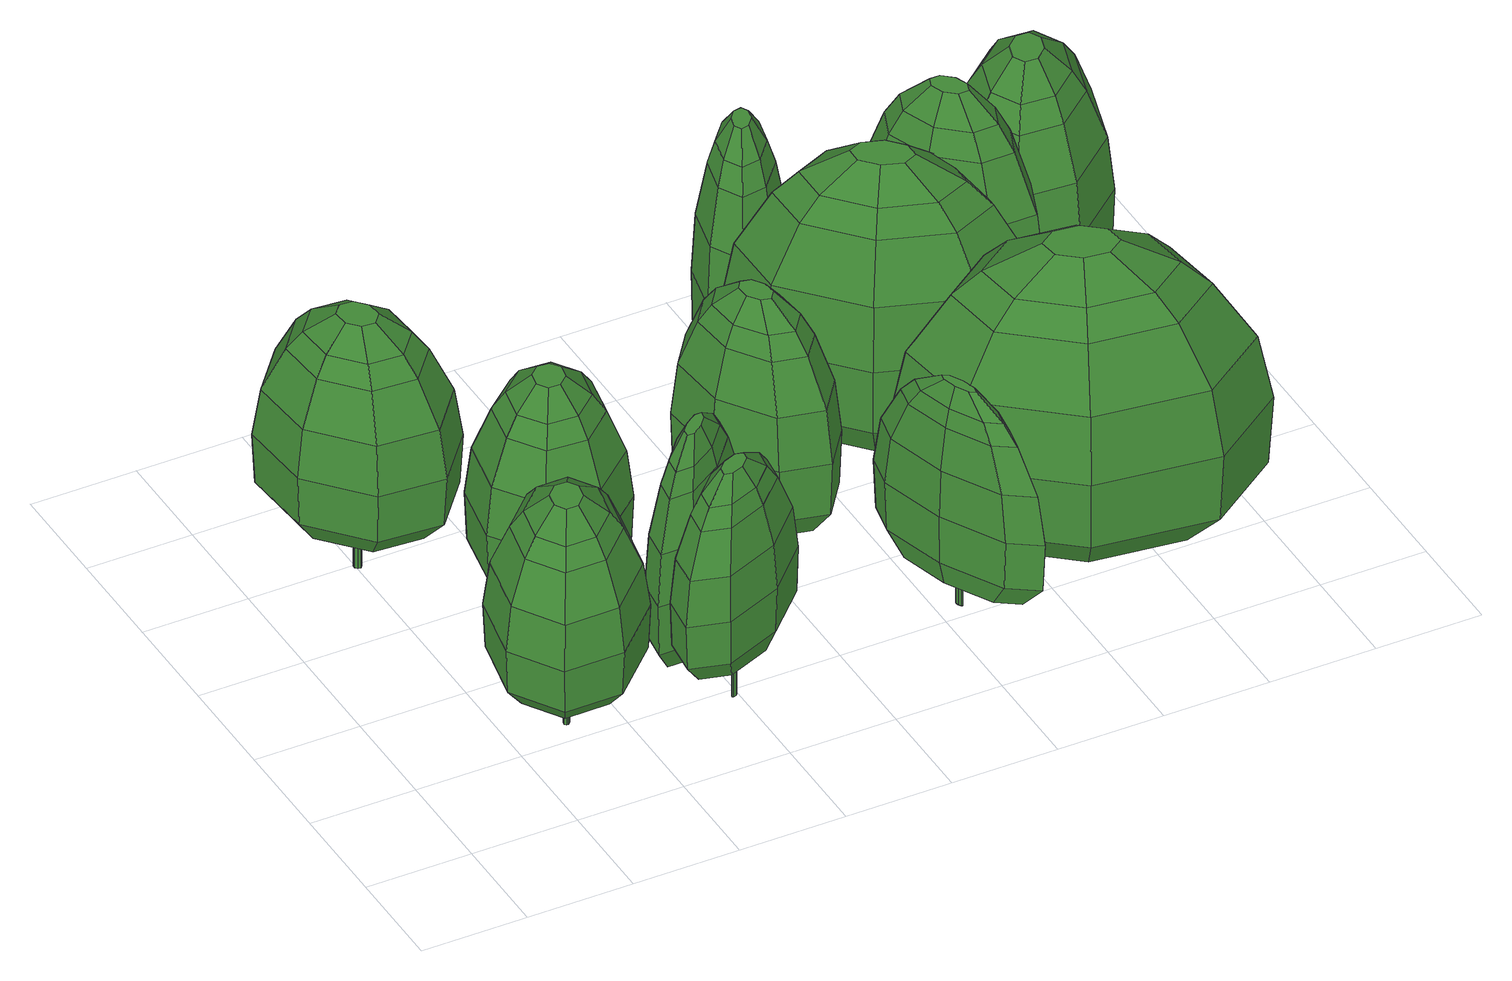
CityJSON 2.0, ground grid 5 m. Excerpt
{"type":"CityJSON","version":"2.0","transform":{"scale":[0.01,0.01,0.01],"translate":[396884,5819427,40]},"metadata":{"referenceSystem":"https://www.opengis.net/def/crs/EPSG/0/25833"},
"CityObjects":{
"tree1":{"type":"SolitaryVegetationObject","attributes":{"h_crown":9.8,"h_trunk":2.04,"X":396891.41,"Y":5819432.55,"Z":41.36,"height":11.84,"crownDiameter":8.18},"geometry":[{"type":"MultiSurface","lod":"2","boundaries":[[[0,1,2,3]],[[4,5,6,7]],[[8,9,10,11]],[[12,13,14,15]],[[16,17,13,12]],[[18,19,17,16]],[[20,21,22,23]],[[24,25,26,27]],[[10,28,29,30]],[[22,31,32,33]],[[30,29,21,20]],[[34,11,35,36]],[[3,2,37,5]],[[14,38,1,0]],[[9,39,28,10]],[[40,15,41,42]],[[41,0,3,43]],[[36,35,44,38]],[[15,14,0,41]],[[19,45,34,17]],[[5,37,46,6]],[[43,3,5,4]],[[13,36,38,14]],[[47,16,12,48]],[[33,32,49,50]],[[51,40,42,31]],[[50,49,52,53]],[[42,41,43,54]],[[29,55,51,21]],[[56,47,48,55]],[[48,12,15,40]],[[55,48,40,51]],[[57,4,7,58]],[[54,43,4,57]],[[28,56,55,29]],[[59,60,47,56]],[[61,33,50,25]],[[32,54,57,49]],[[31,42,54,32]],[[49,57,58,52]],[[11,10,30,35]],[[35,30,20,44]],[[25,50,53,26]],[[38,44,62,1]],[[60,18,16,47]],[[23,22,33,61]],[[62,23,61,63]],[[21,51,31,22]],[[2,63,24,37]],[[63,61,25,24]],[[1,62,63,2]],[[37,24,27,46]],[[39,59,56,28]],[[44,20,23,62]],[[18,60,59,39,9,8,45,19]],[[17,34,36,13]],[[58,7,6,46,27,26,53,52],[64,65,66,67,68,69,70,71]],[[45,8,11,34]],[[66,72,73,67]],[[65,74,72,66]],[[68,75,76,69]],[[64,77,74,65]],[[70,78,79,71]],[[79,78,76,75,73,72,74,77]],[[71,79,77,64]],[[69,76,78,70]],[[67,73,75,68]]]}]},
"tree2":{"type":"SolitaryVegetationObject","attributes":{"h_crown":10.25,"h_trunk":2.91,"X":396888.86,"Y":5819446.43,"Z":41.18,"height":13.16,"crownDiameter":8.77},"geometry":[{"type":"MultiSurface","lod":"2","boundaries":[[[80,81,82,83]],[[84,85,86,87]],[[88,89,90,91]],[[92,93,94,95]],[[96,97,93,92]],[[98,99,97,96]],[[100,101,102,103]],[[104,105,106,107]],[[90,108,109,110]],[[102,111,112,113]],[[110,109,101,100]],[[114,91,115,116]],[[83,82,117,85]],[[94,118,81,80]],[[89,119,108,90]],[[120,95,121,122]],[[121,80,83,123]],[[116,115,124,118]],[[95,94,80,121]],[[99,125,114,97]],[[85,117,126,86]],[[123,83,85,84]],[[93,116,118,94]],[[127,96,92,128]],[[113,112,129,130]],[[131,120,122,111]],[[130,129,132,133]],[[122,121,123,134]],[[109,135,131,101]],[[136,127,128,135]],[[128,92,95,120]],[[135,128,120,131]],[[137,84,87,138]],[[134,123,84,137]],[[108,136,135,109]],[[139,140,127,136]],[[141,113,130,105]],[[112,134,137,129]],[[111,122,134,112]],[[129,137,138,132]],[[91,90,110,115]],[[115,110,100,124]],[[105,130,133,106]],[[118,124,142,81]],[[140,98,96,127]],[[103,102,113,141]],[[142,103,141,143]],[[101,131,111,102]],[[82,143,104,117]],[[143,141,105,104]],[[81,142,143,82]],[[117,104,107,126]],[[119,139,136,108]],[[124,100,103,142]],[[98,140,139,119,89,88,125,99]],[[97,114,116,93]],[[138,87,86,126,107,106,133,132],[144,145,146,147,148,149,150,151]],[[125,88,91,114]],[[146,152,153,147]],[[145,154,152,146]],[[148,155,156,149]],[[144,157,154,145]],[[150,158,159,151]],[[159,158,156,155,153,152,154,157]],[[151,159,157,144]],[[149,156,158,150]],[[147,153,155,148]]]}]},
"tree3":{"type":"SolitaryVegetationObject","attributes":{"h_crown":9.81,"h_trunk":3.07,"X":396894.22,"Y":5819439.46,"Z":41,"height":12.88,"crownDiameter":7.72},"geometry":[{"type":"MultiSurface","lod":"2","boundaries":[[[160,161,162,163]],[[164,165,166,167]],[[168,169,170,171]],[[172,173,174,175]],[[176,177,173,172]],[[178,179,177,176]],[[180,181,182,183]],[[184,185,186,187]],[[170,188,189,190]],[[182,191,192,193]],[[190,189,181,180]],[[194,171,195,196]],[[163,162,197,165]],[[174,198,161,160]],[[169,199,188,170]],[[200,175,201,202]],[[201,160,163,203]],[[196,195,204,198]],[[175,174,160,201]],[[179,205,194,177]],[[165,197,206,166]],[[203,163,165,164]],[[173,196,198,174]],[[207,176,172,208]],[[193,192,209,210]],[[211,200,202,191]],[[210,209,212,213]],[[202,201,203,214]],[[189,215,211,181]],[[216,207,208,215]],[[208,172,175,200]],[[215,208,200,211]],[[217,164,167,218]],[[214,203,164,217]],[[188,216,215,189]],[[219,220,207,216]],[[221,193,210,185]],[[192,214,217,209]],[[191,202,214,192]],[[209,217,218,212]],[[171,170,190,195]],[[195,190,180,204]],[[185,210,213,186]],[[198,204,222,161]],[[220,178,176,207]],[[183,182,193,221]],[[222,183,221,223]],[[181,211,191,182]],[[162,223,184,197]],[[223,221,185,184]],[[161,222,223,162]],[[197,184,187,206]],[[199,219,216,188]],[[204,180,183,222]],[[178,220,219,199,169,168,205,179]],[[177,194,196,173]],[[218,167,166,206,187,186,213,212],[224,225,226,227,228,229,230,231]],[[205,168,171,194]],[[226,232,233,227]],[[225,234,232,226]],[[228,235,236,229]],[[224,237,234,225]],[[230,238,239,231]],[[239,238,236,235,233,232,234,237]],[[231,239,237,224]],[[229,236,238,230]],[[227,233,235,228]]]}]},
"tree4":{"type":"SolitaryVegetationObject","attributes":{"h_crown":9.56,"h_trunk":2.53,"X":396898.73,"Y":5819431.45,"Z":40.95,"height":12.09,"crownDiameter":6.23},"geometry":[{"type":"MultiSurface","lod":"2","boundaries":[[[240,241,242,243]],[[244,245,246,247]],[[248,249,250,251]],[[252,253,254,255]],[[256,257,253,252]],[[258,259,257,256]],[[260,261,262,263]],[[264,265,266,267]],[[250,268,269,270]],[[262,271,272,273]],[[270,269,261,260]],[[274,251,275,276]],[[243,242,277,245]],[[254,278,241,240]],[[249,279,268,250]],[[280,255,281,282]],[[281,240,243,283]],[[276,275,284,278]],[[255,254,240,281]],[[259,285,274,257]],[[245,277,286,246]],[[283,243,245,244]],[[253,276,278,254]],[[287,256,252,288]],[[273,272,289,290]],[[291,280,282,271]],[[290,289,292,293]],[[282,281,283,294]],[[269,295,291,261]],[[296,287,288,295]],[[288,252,255,280]],[[295,288,280,291]],[[297,244,247,298]],[[294,283,244,297]],[[268,296,295,269]],[[299,300,287,296]],[[301,273,290,265]],[[272,294,297,289]],[[271,282,294,272]],[[289,297,298,292]],[[251,250,270,275]],[[275,270,260,284]],[[265,290,293,266]],[[278,284,302,241]],[[300,258,256,287]],[[263,262,273,301]],[[302,263,301,303]],[[261,291,271,262]],[[242,303,264,277]],[[303,301,265,264]],[[241,302,303,242]],[[277,264,267,286]],[[279,299,296,268]],[[284,260,263,302]],[[258,300,299,279,249,248,285,259]],[[257,274,276,253]],[[298,247,246,286,267,266,293,292],[304,305,306,307,308,309,310,311]],[[285,248,251,274]],[[306,312,313,307]],[[305,314,312,306]],[[308,315,316,309]],[[304,317,314,305]],[[310,318,319,311]],[[319,318,316,315,313,312,314,317]],[[311,319,317,304]],[[309,316,318,310]],[[307,313,315,308]]]}]},
"tree5":{"type":"SolitaryVegetationObject","attributes":{"h_crown":10.94,"h_trunk":1.31,"X":396898.5,"Y":5819434.57,"Z":40.86,"height":12.25,"crownDiameter":5.75},"geometry":[{"type":"MultiSurface","lod":"2","boundaries":[[[320,321,322,323,324,325,326,327]],[[328,325,324,329]],[[330,326,325,328]],[[331,327,326,330]],[[329,324,323,332]],[[333,322,321,334]],[[335,320,327,331]],[[334,321,320,335]],[[332,323,322,333]],[[336,337,338,339]],[[340,341,342,343]],[[344,340,343,345]],[[339,338,346,347]],[[348,349,340,344]],[[343,342,350,351]],[[345,343,351,352]],[[353,354,355,356]],[[357,353,356,337]],[[352,351,353,357]],[[358,359,360,361]],[[356,355,359,358]],[[337,356,358,338]],[[362,344,345,363]],[[364,336,339,365]],[[363,345,352,366]],[[338,358,361,346]],[[366,352,357,367]],[[368,369,370,371]],[[370,367,336,364]],[[372,348,344,362]],[[371,370,364,373]],[[373,364,365,374]],[[349,375,341,340]],[[365,339,347,376]],[[377,378,379,380]],[[381,373,374,382]],[[383,371,373,381]],[[382,374,384,385]],[[380,379,369,368]],[[375,349,348,372,386,387,388,389]],[[390,368,371,383]],[[374,365,376,384]],[[387,386,378,377]],[[350,391,392,354]],[[369,366,367,370]],[[386,372,362,378]],[[378,362,363,379]],[[342,393,391,350]],[[341,394,393,342]],[[379,363,366,369]],[[375,389,394,341]],[[354,392,395,355]],[[396,380,368,390]],[[397,377,380,396]],[[392,383,381,395]],[[367,357,337,336]],[[395,381,382,398]],[[391,390,383,392]],[[351,350,354,353]],[[359,398,399,360]],[[398,382,385,399]],[[355,395,398,359]],[[393,396,390,391]],[[389,388,397,394]],[[361,360,399,385,384,376,347,346],[331,330,328,329,332,333,334,335]],[[388,387,377,397]],[[394,397,396,393]]]}]},
"tree6":{"type":"SolitaryVegetationObject","attributes":{"h_crown":11.7,"h_trunk":1.09,"X":396904.71,"Y":5819440.84,"Z":40.97,"height":12.79,"crownDiameter":7.08},"geometry":[{"type":"MultiSurface","lod":"2","boundaries":[[[400,401,402,403,404,405,406,407]],[[408,405,404,409]],[[410,406,405,408]],[[411,407,406,410]],[[409,404,403,412]],[[413,402,401,414]],[[415,400,407,411]],[[414,401,400,415]],[[412,403,402,413]],[[416,417,418,419]],[[420,421,422,423]],[[424,420,423,425]],[[419,418,426,427]],[[428,429,420,424]],[[423,422,430,431]],[[425,423,431,432]],[[433,434,435,436]],[[437,433,436,417]],[[432,431,433,437]],[[438,439,440,441]],[[436,435,439,438]],[[417,436,438,418]],[[442,424,425,443]],[[444,416,419,445]],[[443,425,432,446]],[[418,438,441,426]],[[446,432,437,447]],[[448,449,450,451]],[[450,447,416,444]],[[452,428,424,442]],[[451,450,444,453]],[[453,444,445,454]],[[429,455,421,420]],[[445,419,427,456]],[[457,458,459,460]],[[461,453,454,462]],[[463,451,453,461]],[[462,454,464,465]],[[460,459,449,448]],[[455,429,428,452,466,467,468,469]],[[470,448,451,463]],[[454,445,456,464]],[[467,466,458,457]],[[430,471,472,434]],[[449,446,447,450]],[[466,452,442,458]],[[458,442,443,459]],[[422,473,471,430]],[[421,474,473,422]],[[459,443,446,449]],[[455,469,474,421]],[[434,472,475,435]],[[476,460,448,470]],[[477,457,460,476]],[[472,463,461,475]],[[447,437,417,416]],[[475,461,462,478]],[[471,470,463,472]],[[431,430,434,433]],[[439,478,479,440]],[[478,462,465,479]],[[435,475,478,439]],[[473,476,470,471]],[[469,468,477,474]],[[441,440,479,465,464,456,427,426],[411,410,408,409,412,413,414,415]],[[468,467,457,477]],[[474,477,476,473]]]}]},
"tree7":{"type":"SolitaryVegetationObject","attributes":{"h_crown":10.67,"h_trunk":0.84,"X":396910.07,"Y":5819432.83,"Z":40.8,"height":11.51,"crownDiameter":5.96},"geometry":[{"type":"MultiSurface","lod":"2","boundaries":[[[480,481,482,483,484,485,486,487]],[[488,485,484,489]],[[490,486,485,488]],[[491,487,486,490]],[[489,484,483,492]],[[493,482,481,494]],[[495,480,487,491]],[[494,481,480,495]],[[492,483,482,493]],[[496,497,498,499]],[[500,501,502,503]],[[504,500,503,505]],[[499,498,506,507]],[[508,509,500,504]],[[503,502,510,511]],[[505,503,511,512]],[[513,514,515,516]],[[517,513,516,497]],[[512,511,513,517]],[[518,519,520,521]],[[516,515,519,518]],[[497,516,518,498]],[[522,504,505,523]],[[524,496,499,525]],[[523,505,512,526]],[[498,518,521,506]],[[526,512,517,527]],[[528,529,530,531]],[[530,527,496,524]],[[532,508,504,522]],[[531,530,524,533]],[[533,524,525,534]],[[509,535,501,500]],[[525,499,507,536]],[[537,538,539,540]],[[541,533,534,542]],[[543,531,533,541]],[[542,534,544,545]],[[540,539,529,528]],[[535,509,508,532,546,547,548,549]],[[550,528,531,543]],[[534,525,536,544]],[[547,546,538,537]],[[510,551,552,514]],[[529,526,527,530]],[[546,532,522,538]],[[538,522,523,539]],[[502,553,551,510]],[[501,554,553,502]],[[539,523,526,529]],[[535,549,554,501]],[[514,552,555,515]],[[556,540,528,550]],[[557,537,540,556]],[[552,543,541,555]],[[527,517,497,496]],[[555,541,542,558]],[[551,550,543,552]],[[511,510,514,513]],[[519,558,559,520]],[[558,542,545,559]],[[515,555,558,519]],[[553,556,550,551]],[[549,548,557,554]],[[521,520,559,545,544,536,507,506],[491,490,488,489,492,493,494,495]],[[548,547,537,557]],[[554,557,556,553]]]}]},
"tree8":{"type":"SolitaryVegetationObject","attributes":{"h_crown":13.66,"h_trunk":0.98,"X":396908.39,"Y":5819449.14,"Z":41.26,"height":14.64,"crownDiameter":5.68},"geometry":[{"type":"MultiSurface","lod":"2","boundaries":[[[560,561,562,563,564,565,566,567]],[[568,565,564,569]],[[570,566,565,568]],[[571,567,566,570]],[[569,564,563,572]],[[573,562,561,574]],[[575,560,567,571]],[[574,561,560,575]],[[572,563,562,573]],[[576,577,578,579]],[[580,581,582,583]],[[584,580,583,585]],[[579,578,586,587]],[[588,589,580,584]],[[583,582,590,591]],[[585,583,591,592]],[[593,594,595,596]],[[597,593,596,577]],[[592,591,593,597]],[[598,599,600,601]],[[596,595,599,598]],[[577,596,598,578]],[[602,584,585,603]],[[604,576,579,605]],[[603,585,592,606]],[[578,598,601,586]],[[606,592,597,607]],[[608,609,610,611]],[[610,607,576,604]],[[612,588,584,602]],[[611,610,604,613]],[[613,604,605,614]],[[589,615,581,580]],[[605,579,587,616]],[[617,618,619,620]],[[621,613,614,622]],[[623,611,613,621]],[[622,614,624,625]],[[620,619,609,608]],[[615,589,588,612,626,627,628,629]],[[630,608,611,623]],[[614,605,616,624]],[[627,626,618,617]],[[590,631,632,594]],[[609,606,607,610]],[[626,612,602,618]],[[618,602,603,619]],[[582,633,631,590]],[[581,634,633,582]],[[619,603,606,609]],[[615,629,634,581]],[[594,632,635,595]],[[636,620,608,630]],[[637,617,620,636]],[[632,623,621,635]],[[607,597,577,576]],[[635,621,622,638]],[[631,630,623,632]],[[591,590,594,593]],[[599,638,639,600]],[[638,622,625,639]],[[595,635,638,599]],[[633,636,630,631]],[[629,628,637,634]],[[601,600,639,625,624,616,587,586],[571,570,568,569,572,573,574,575]],[[628,627,617,637]],[[634,637,636,633]]]}]},
"tree9":{"type":"SolitaryVegetationObject","attributes":{"h_crown":14.36,"h_trunk":1.05,"X":396911.74,"Y":5819442.83,"Z":41.72,"height":15.41,"crownDiameter":11.09},"geometry":[{"type":"MultiSurface","lod":"2","boundaries":[[[640,641,642,643,644,645,646,647]],[[648,645,644,649]],[[650,646,645,648]],[[651,647,646,650]],[[649,644,643,652]],[[653,642,641,654]],[[655,640,647,651]],[[654,641,640,655]],[[652,643,642,653]],[[656,657,658,659]],[[660,661,662,663]],[[664,660,663,665]],[[659,658,666,667]],[[668,669,660,664]],[[663,662,670,671]],[[665,663,671,672]],[[673,674,675,676]],[[677,673,676,657]],[[672,671,673,677]],[[678,679,680,681]],[[676,675,679,678]],[[657,676,678,658]],[[682,664,665,683]],[[684,656,659,685]],[[683,665,672,686]],[[658,678,681,666]],[[686,672,677,687]],[[688,689,690,691]],[[690,687,656,684]],[[692,668,664,682]],[[691,690,684,693]],[[693,684,685,694]],[[669,695,661,660]],[[685,659,667,696]],[[697,698,699,700]],[[701,693,694,702]],[[703,691,693,701]],[[702,694,704,705]],[[700,699,689,688]],[[695,669,668,692,706,707,708,709]],[[710,688,691,703]],[[694,685,696,704]],[[707,706,698,697]],[[670,711,712,674]],[[689,686,687,690]],[[706,692,682,698]],[[698,682,683,699]],[[662,713,711,670]],[[661,714,713,662]],[[699,683,686,689]],[[695,709,714,661]],[[674,712,715,675]],[[716,700,688,710]],[[717,697,700,716]],[[712,703,701,715]],[[687,677,657,656]],[[715,701,702,718]],[[711,710,703,712]],[[671,670,674,673]],[[679,718,719,680]],[[718,702,705,719]],[[675,715,718,679]],[[713,716,710,711]],[[709,708,717,714]],[[681,680,719,705,704,696,667,666],[651,650,648,649,652,653,654,655]],[[708,707,697,717]],[[714,717,716,713]]]}]},
"tree10":{"type":"SolitaryVegetationObject","attributes":{"h_crown":14.53,"h_trunk":1.39,"X":396916.26,"Y":5819433.63,"Z":41.1,"height":15.92,"crownDiameter":13.59},"geometry":[{"type":"MultiSurface","lod":"2","boundaries":[[[720,721,722,723,724,725,726,727]],[[728,725,724,729]],[[730,726,725,728]],[[731,727,726,730]],[[729,724,723,732]],[[733,722,721,734]],[[735,720,727,731]],[[734,721,720,735]],[[732,723,722,733]],[[736,737,738,739]],[[740,741,742,743]],[[744,740,743,745]],[[739,738,746,747]],[[748,749,740,744]],[[743,742,750,751]],[[745,743,751,752]],[[753,754,755,756]],[[757,753,756,737]],[[752,751,753,757]],[[758,759,760,761]],[[756,755,759,758]],[[737,756,758,738]],[[762,744,745,763]],[[764,736,739,765]],[[763,745,752,766]],[[738,758,761,746]],[[766,752,757,767]],[[768,769,770,771]],[[770,767,736,764]],[[772,748,744,762]],[[771,770,764,773]],[[773,764,765,774]],[[749,775,741,740]],[[765,739,747,776]],[[777,778,779,780]],[[781,773,774,782]],[[783,771,773,781]],[[782,774,784,785]],[[780,779,769,768]],[[775,749,748,772,786,787,788,789]],[[790,768,771,783]],[[774,765,776,784]],[[787,786,778,777]],[[750,791,792,754]],[[769,766,767,770]],[[786,772,762,778]],[[778,762,763,779]],[[742,793,791,750]],[[741,794,793,742]],[[779,763,766,769]],[[775,789,794,741]],[[754,792,795,755]],[[796,780,768,790]],[[797,777,780,796]],[[792,783,781,795]],[[767,757,737,736]],[[795,781,782,798]],[[791,790,783,792]],[[751,750,754,753]],[[759,798,799,760]],[[798,782,785,799]],[[755,795,798,759]],[[793,796,790,791]],[[789,788,797,794]],[[761,760,799,785,784,776,747,746],[731,730,728,729,732,733,734,735]],[[788,787,777,797]],[[794,797,796,793]]]}]},
"tree11":{"type":"SolitaryVegetationObject","attributes":{"h_crown":15.67,"h_trunk":0.22,"X":396915.4,"Y":5819443.83,"Z":42.84,"height":15.89,"crownDiameter":7.22},"geometry":[{"type":"MultiSurface","lod":"2","boundaries":[[[800,801,802,803,804,805,806,807]],[[808,805,804,809]],[[810,806,805,808]],[[811,807,806,810]],[[809,804,803,812]],[[813,802,801,814]],[[815,800,807,811]],[[814,801,800,815]],[[812,803,802,813]],[[816,817,818,819]],[[820,821,822,823]],[[824,820,823,825]],[[819,818,826,827]],[[828,829,820,824]],[[823,822,830,831]],[[825,823,831,832]],[[833,834,835,836]],[[837,833,836,817]],[[832,831,833,837]],[[838,839,840,841]],[[836,835,839,838]],[[817,836,838,818]],[[842,824,825,843]],[[844,816,819,845]],[[843,825,832,846]],[[818,838,841,826]],[[846,832,837,847]],[[848,849,850,851]],[[850,847,816,844]],[[852,828,824,842]],[[851,850,844,853]],[[853,844,845,854]],[[829,855,821,820]],[[845,819,827,856]],[[857,858,859,860]],[[861,853,854,862]],[[863,851,853,861]],[[862,854,864,865]],[[860,859,849,848]],[[855,829,828,852,866,867,868,869]],[[870,848,851,863]],[[854,845,856,864]],[[867,866,858,857]],[[830,871,872,834]],[[849,846,847,850]],[[866,852,842,858]],[[858,842,843,859]],[[822,873,871,830]],[[821,874,873,822]],[[859,843,846,849]],[[855,869,874,821]],[[834,872,875,835]],[[876,860,848,870]],[[877,857,860,876]],[[872,863,861,875]],[[847,837,817,816]],[[875,861,862,878]],[[871,870,863,872]],[[831,830,834,833]],[[839,878,879,840]],[[878,862,865,879]],[[835,875,878,839]],[[873,876,870,871]],[[869,868,877,874]],[[841,840,879,865,864,856,827,826],[811,810,808,809,812,813,814,815]],[[868,867,857,877]],[[874,877,876,873]]]}]},
"tree12":{"type":"SolitaryVegetationObject","attributes":{"h_crown":12.33,"h_trunk":0.95,"X":396920.51,"Y":5819446.58,"Z":43.78,"height":13.28,"crownDiameter":8.7},"geometry":[{"type":"MultiSurface","lod":"2","boundaries":[[[880,881,882,883,884,885,886,887]],[[888,885,884,889]],[[890,886,885,888]],[[891,887,886,890]],[[889,884,883,892]],[[893,882,881,894]],[[895,880,887,891]],[[894,881,880,895]],[[892,883,882,893]],[[896,897,898,899]],[[900,901,902,903]],[[904,900,903,905]],[[899,898,906,907]],[[908,909,900,904]],[[903,902,910,911]],[[905,903,911,912]],[[913,914,915,916]],[[917,913,916,897]],[[912,911,913,917]],[[918,919,920,921]],[[916,915,919,918]],[[897,916,918,898]],[[922,904,905,923]],[[924,896,899,925]],[[923,905,912,926]],[[898,918,921,906]],[[926,912,917,927]],[[928,929,930,931]],[[930,927,896,924]],[[932,908,904,922]],[[931,930,924,933]],[[933,924,925,934]],[[909,935,901,900]],[[925,899,907,936]],[[937,938,939,940]],[[941,933,934,942]],[[943,931,933,941]],[[942,934,944,945]],[[940,939,929,928]],[[935,909,908,932,946,947,948,949]],[[950,928,931,943]],[[934,925,936,944]],[[947,946,938,937]],[[910,951,952,914]],[[929,926,927,930]],[[946,932,922,938]],[[938,922,923,939]],[[902,953,951,910]],[[901,954,953,902]],[[939,923,926,929]],[[935,949,954,901]],[[914,952,955,915]],[[956,940,928,950]],[[957,937,940,956]],[[952,943,941,955]],[[927,917,897,896]],[[955,941,942,958]],[[951,950,943,952]],[[911,910,914,913]],[[919,958,959,920]],[[958,942,945,959]],[[915,955,958,919]],[[953,956,950,951]],[[949,948,957,954]],[[921,920,959,945,944,936,907,906],[891,890,888,889,892,893,894,895]],[[948,947,937,957]],[[954,957,956,953]]]}]}
},
"vertices":[
[683,964,752],[966,966,752],[959,954,530],[685,952,530],[514,679,418],[698,858,418],[728,650,373],[670,594,373],[818,590,1320],[804,521,1320],[900,468,1235],[936,644,1235],[532,669,1156],[702,834,1156],[688,930,966],[460,709,966],[582,642,1235],[711,767,1235],[678,589,1320],[729,639,1320],[1022,401,966],[794,180,966],[799,146,752],[1048,387,752],[1019,682,418],[968,431,418],[812,516,373],[828,595,373],[771,343,1235],[780,276,1156],[950,441,1156],[516,144,752],[523,156,530],[797,158,530],[858,768,1235],[997,672,1156],[894,835,1156],[907,859,418],[947,932,966],[753,471,1320],[397,397,966],[434,723,752],[365,383,752],[443,718,530],[1085,713,966],[787,639,1320],[793,650,373],[546,466,1235],[485,438,1156],[575,251,418],[784,252,418],[535,178,966],[689,460,373],[754,460,373],[376,388,530],[588,275,1156],[624,342,1235],[463,428,418],[654,515,373],[695,471,1320],[664,520,1320],[1039,392,530],[1117,727,752],[1106,722,530],[756,562,373],[750,571,373],[739,571,373],[729,562,373],[726,548,373],[732,539,373],[743,539,373],[753,548,373],[739,571,136],[729,562,136],[750,571,136],[726,548,136],[732,539,136],[756,562,136],[743,539,136],[753,548,136],
[97,2150,803],[298,2388,803],[304,2375,556],[108,2143,556],[218,1830,432],[198,2096,432],[396,1991,381],[402,1908,381],[511,2029,1434],[560,1974,1434],[674,2022,1339],[550,2162,1339],[239,1839,1251],[221,2084,1251],[129,2132,1040],[154,1803,1040],[298,1864,1339],[284,2050,1339],[412,1912,1434],[406,1985,1434],[818,2083,1040],[843,1754,1040],[875,1736,803],[849,2096,803],[577,2256,432],[754,2056,432],[570,1978,381],[515,2041,381],[688,1836,1339],[751,1802,1251],[733,2047,1251],[674,1498,803],[668,1511,556],[864,1743,556],[389,2174,1339],[570,2231,1251],[358,2246,1251],[347,2272,432],[314,2351,1040],[566,1901,1434],[373,1555,1040],[123,1790,803],[362,1520,803],[134,1795,556],[599,2331,1040],[448,2034,1434],[443,2046,381],[422,1724,1339],[402,1655,1251],[625,1614,432],[774,1790,432],[658,1535,1040],[529,1840,381],[576,1895,381],[366,1533,556],[614,1640,1251],[583,1712,1339],[395,1630,432],[457,1845,381],[524,1852,1434],[461,1857,1434],[838,2091,556],[610,2366,803],[606,2353,556],[491,1960,381],[478,1961,381],[470,1951,381],[471,1937,381],[481,1926,381],[494,1925,381],[502,1935,381],[501,1949,381],[470,1951,118],[471,1937,118],[478,1961,118],[481,1926,118],[494,1925,118],[491,1960,118],[502,1935,118],[501,1949,118],
[953,1627,770],[1230,1609,770],[1224,1599,528],[955,1616,528],[796,1376,407],[971,1528,407],[1006,1334,358],[951,1287,358],[1096,1273,1388],[1085,1210,1388],[1181,1155,1295],[1211,1315,1295],[813,1366,1209],[975,1506,1209],[959,1595,1003],[741,1407,1003],[863,1337,1295],[986,1444,1295],[959,1282,1388],[1008,1324,1388],[1303,1085,1003],[1085,897,1003],[1091,865,770],[1328,1070,770],[1291,1344,407],[1248,1116,407],[1093,1205,358],[1106,1277,358],[1058,1048,1295],[1069,986,1209],[1231,1126,1209],[814,883,770],[820,893,528],[1089,876,528],[1130,1434,1295],[1270,1337,1209],[1164,1494,1209],[1176,1515,407],[1213,1579,1003],[1036,1168,1388],[688,1124,1003],[716,1422,770],[658,1113,770],[725,1417,528],[1356,1368,1003],[1065,1320,1388],[1070,1330,358],[833,1177,1295],[774,1155,1209],[868,977,407],[1073,964,407],[831,913,1003],[974,1162,358],[1038,1158,358],[669,1117,528],[880,998,1209],[914,1058,1295],[753,1148,407],[938,1215,358],[979,1172,1388],[948,1219,1388],[1319,1075,528],[1386,1379,770],[1375,1375,528],[1037,1251,358],[1030,1261,358],[1019,1261,358],[1010,1253,358],[1007,1241,358],[1014,1231,358],[1025,1231,358],[1034,1239,358],[1019,1261,100],[1010,1253,100],[1030,1261,100],[1007,1241,100],[1014,1231,100],[1037,1251,100],[1025,1231,100],[1034,1239,100],
[1640,729,724],[1822,678,724],[1811,672,497],[1635,721,497],[1390,570,383],[1596,655,383],[1512,511,337],[1447,484,337],[1540,454,1304],[1496,410,1304],[1532,358,1217],[1642,469,1217],[1396,560,1136],[1587,639,1136],[1626,706,942],[1369,600,942],[1414,532,1217],[1559,592,1217],[1450,480,1304],[1507,503,1304],[1577,290,942],[1320,184,942],[1306,161,724],[1586,276,724],[1714,479,383],[1556,320,383],[1499,406,337],[1549,456,337],[1387,298,1217],[1359,251,1136],[1550,330,1136],[1124,212,724],[1135,218,497],[1311,169,497],[1654,566,1217],[1695,476,1136],[1711,604,1136],[1731,618,383],[1792,659,942],[1439,387,1304],[1174,403,942],[1360,614,724],[1147,399,724],[1363,609,497],[1772,487,942],[1544,493,1304],[1554,499,337],[1304,421,1217],[1251,414,1136],[1215,272,383],[1350,235,383],[1154,231,942],[1392,391,337],[1434,379,337],[1156,401,497],[1235,286,1136],[1292,324,1217],[1232,411,383],[1397,434,337],[1402,397,1304],[1406,436,1304],[1583,281,497],[1799,491,724],[1790,489,497],[1486,447,337],[1487,454,337],[1480,456,337],[1468,452,337],[1460,443,337],[1459,436,337],[1466,434,337],[1478,438,337],[1480,456,95],[1468,452,95],[1487,454,95],[1460,443,95],[1459,436,95],[1486,447,95],[1466,434,95],[1478,438,95],
[1454,752,86],[1444,746,86],[1437,746,86],[1438,752,86],[1446,762,86],[1456,768,86],[1463,768,86],[1462,762,86],[1456,768,209],[1446,762,209],[1463,768,209],[1462,762,209],[1438,752,209],[1437,746,209],[1444,746,209],[1454,752,209],[1300,487,391],[1141,486,391],[1215,551,261],[1336,552,261],[1297,696,1212],[1398,816,1212],[1382,834,1120],[1249,677,1120],[1285,612,1212],[1233,567,1120],[1376,692,209],[1414,693,209],[1385,700,1311],[1390,733,1311],[1359,861,899],[1179,650,899],[1158,501,899],[1154,640,650],[1350,871,650],[1353,867,391],[1163,643,391],[1132,478,650],[1232,670,261],[1376,841,261],[1427,783,209],[1382,730,209],[1370,613,1212],[1345,568,1120],[1547,647,391],[1524,673,261],[1308,502,899],[1295,479,650],[1721,864,899],[1541,653,899],[1550,643,650],[1746,874,650],[1418,700,1311],[1737,871,391],[1668,844,261],[1430,780,1311],[1473,731,209],[1603,818,1212],[1502,698,1212],[1518,680,1120],[1651,837,1120],[1759,1028,391],[1685,963,261],[1768,1036,650],[1518,784,209],[1524,822,209],[1470,734,1311],[1510,781,1311],[1515,814,1311],[1482,814,1311],[1742,1013,899],[1592,1012,899],[1605,1035,650],[1555,946,1120],[1530,901,1212],[1600,1027,391],[1667,947,1120],[1615,902,1212],[1564,962,261],[1486,821,209],
[2081,1388,97],[2082,1375,97],[2077,1368,97],[2068,1370,97],[2061,1380,97],[2060,1393,97],[2065,1400,97],[2074,1398,97],[2060,1393,225],[2061,1380,225],[2065,1400,225],[2074,1398,225],[2068,1370,225],[2077,1368,225],[2082,1375,225],[2081,1388,225],[2350,1169,416],[2215,989,416],[2181,1083,280],[2284,1221,280],[2031,1200,1273],[1937,1335,1273],[1895,1320,1176],[2018,1142,1176],[2148,1173,1273],[2172,1107,1176],[2105,1290,225],[2138,1333,225],[2101,1301,1376],[2055,1312,1376],[1834,1298,946],[2000,1059,946],[2207,1011,946],[1993,1030,686],[1813,1290,686],[1820,1293,416],[1995,1040,416],[2219,977,686],[2013,1122,280],[1880,1314,280],[2011,1362,225],[2053,1302,225],[2220,1269,1273],[2267,1233,1176],[2322,1475,416],[2262,1454,280],[2334,1181,946],[2358,1163,686],[2142,1709,946],[2308,1470,946],[2329,1478,686],[2149,1738,686],[2130,1339,1376],[2147,1728,416],[2129,1646,280],[2018,1365,1376],[2131,1406,225],[2111,1568,1273],[2205,1433,1273],[2247,1448,1176],[2124,1626,1176],[1927,1779,416],[1961,1685,280],[1923,1791,686],[2089,1466,225],[2037,1478,225],[2124,1403,1376],[2087,1456,1376],[2041,1467,1376],[2012,1429,1376],[1935,1757,946],[1808,1587,946],[1784,1605,686],[1875,1535,1176],[1922,1499,1273],[1792,1599,416],[1970,1661,1176],[1994,1595,1273],[1858,1547,280],[2004,1435,225],
[2612,585,80],[2615,572,80],[2614,566,80],[2609,569,80],[2602,581,80],[2599,594,80],[2600,600,80],[2605,597,80],[2599,594,195],[2602,581,195],[2600,600,195],[2605,597,195],[2609,569,195],[2614,566,195],[2615,572,195],[2612,585,195],[2811,321,367],[2779,164,367],[2738,264,245],[2762,383,245],[2628,407,1138],[2545,557,1138],[2525,549,1051],[2634,351,1051],[2699,359,1138],[2728,289,1051],[2648,483,195],[2656,520,195],[2643,495,1231],[2615,513,1231],[2497,538,844],[2644,271,844],[2769,187,844],[2647,243,610],[2487,534,610],[2490,535,367],[2646,253,367],[2784,151,610],[2637,332,245],[2518,547,245],[2579,572,195],[2616,504,195],[2716,443,1138],[2750,399,1051],[2724,631,367],[2696,619,245],[2800,335,844],[2817,313,610],[2570,895,844],[2717,628,844],[2727,632,610],[2567,923,610],[2650,528,1231],[2568,913,367],[2577,834,245],[2582,573,1231],[2635,594,195],[2586,759,1138],[2669,609,1138],[2689,617,1051],[2580,815,1051],[2435,1002,367],[2476,902,245],[2430,1015,610],[2598,662,195],[2566,683,195],[2632,593,1231],[2599,653,1231],[2571,671,1231],[2564,638,1231],[2445,979,844],[2414,831,844],[2397,853,610],[2464,767,1051],[2498,723,1138],[2403,845,367],[2486,877,1051],[2515,807,1138],[2452,783,245],[2558,646,195],
[2446,2210,126],[2440,2202,126],[2433,2201,126],[2429,2208,126],[2432,2218,126],[2438,2226,126],[2445,2227,126],[2449,2220,126],[2438,2226,272],[2432,2218,272],[2445,2227,272],[2449,2220,272],[2429,2208,272],[2433,2201,272],[2440,2202,272],[2446,2210,272],[2458,1929,491],[2284,1902,491],[2321,1976,335],[2453,1997,335],[2312,2130,1472],[2342,2262,1472],[2311,2277,1361],[2272,2104,1361],[2356,2047,1472],[2330,1995,1361],[2402,2140,272],[2444,2146,272],[2406,2148,1590],[2389,2181,1590],[2267,2299,1097],[2214,2066,1097],[2293,1919,1097],[2194,2052,800],[2252,2307,800],[2257,2304,491],[2201,2057,491],[2279,1892,800],[2258,2094,335],[2301,2283,335],[2396,2236,272],[2382,2177,272],[2449,2062,1472],[2452,2014,1361],[2621,2124,491],[2577,2145,335],[2457,1945,1097],[2458,1921,800],[2664,2362,1097],[2611,2129,1097],[2626,2121,800],[2684,2376,800],[2443,2154,1590],[2677,2371,491],[2620,2334,335],[2401,2233,1590],[2482,2192,272],[2566,2298,1472],[2536,2166,1472],[2567,2151,1361],[2606,2324,1361],[2594,2526,491],[2557,2452,335],[2599,2536,800],[2496,2251,272],[2476,2288,272],[2477,2195,1590],[2489,2247,1590],[2472,2280,1590],[2435,2274,1590],[2585,2509,1097],[2421,2483,1097],[2420,2507,800],[2426,2414,1361],[2429,2366,1472],[2420,2499,491],[2548,2433,1361],[2522,2381,1472],[2425,2431,335],[2434,2282,272],
[2783,1597,172],[2797,1582,172],[2797,1568,172],[2783,1562,172],[2765,1569,172],[2751,1584,172],[2751,1598,172],[2765,1604,172],[2751,1584,326],[2765,1569,326],[2751,1598,326],[2765,1604,326],[2783,1562,326],[2797,1568,326],[2797,1582,326],[2783,1597,326],[3326,1570,556],[3327,1219,556],[3195,1306,392],[3194,1573,392],[2897,1315,1588],[2653,1398,1588],[2614,1340,1472],[2936,1231,1472],[3069,1389,1588],[3163,1328,1472],[2906,1496,326],[2906,1580,326],[2891,1506,1713],[2823,1477,1713],[2559,1256,1194],[2991,1109,1194],[3296,1240,1194],[3011,1066,882],[2540,1227,882],[2547,1237,556],[3004,1081,556],[3344,1208,882],[2949,1201,392],[2601,1320,392],[2720,1500,326],[2829,1463,326],[3069,1576,1588],[3162,1574,1472],[3001,1929,556],[2947,1846,392],[3295,1571,1194],[3343,1570,882],[2557,2057,1194],[2989,1910,1194],[3008,1939,882],[2537,2100,882],[2890,1580,1713],[2544,2085,556],[2599,1965,392],[2726,1510,1713],[2828,1666,326],[2651,1851,1588],[2895,1768,1588],[2934,1826,1472],[2612,1935,1472],[2221,1947,556],[2353,1860,392],[2204,1958,882],[2719,1703,326],[2642,1670,326],[2822,1656,1713],[2725,1689,1713],[2657,1660,1713],[2658,1586,1713],[2252,1926,1194],[2253,1595,1194],[2205,1596,882],[2386,1592,1472],[2479,1590,1588],[2222,1596,556],[2385,1838,1472],[2479,1777,1588],[2354,1593,392],[2642,1586,326],
[3235,683,110],[3253,668,110],[3255,650,110],[3241,640,110],[3217,643,110],[3199,658,110],[3197,676,110],[3211,686,110],[3199,658,269],[3217,643,269],[3197,676,269],[3211,686,269],[3241,640,269],[3255,650,269],[3253,668,269],[3235,683,269],[3884,792,507],[3941,351,507],[3770,425,338],[3727,761,338],[3414,359,1573],[3111,399,1573],[3074,316,1453],[3474,263,1453],[3608,496,1573],[3728,444,1453],[3397,589,269],[3383,694,269],[3377,597,1702],[3300,543,1702],[3022,196,1166],[3559,125,1166],[3901,368,1166],[3590,76,843],[3004,154,843],[3010,169,507],[3579,93,507],[3962,342,843],[3495,229,338],[3062,287,338],[3175,545,269],[3310,527,269],[3577,732,1573],[3688,753,1453],[3442,1157,507],[3390,1039,338],[3847,785,1166],[3904,796,843],[2893,1201,1166],[3430,1130,1166],[3448,1172,843],[2862,1250,843],[3365,690,1702],[2873,1233,507],[2957,1097,338],[3181,559,1702],[3277,781,269],[3038,967,1573],[3341,927,1573],[3378,1010,1453],[2978,1063,1453],[2511,975,507],[2682,901,338],[2490,984,843],[3142,799,269],[3055,737,269],[3271,767,1702],[3152,783,1702],[3075,729,1702],[3087,636,1702],[2551,958,1166],[2605,541,1166],[2548,530,843],[2764,573,1453],[2875,594,1573],[2568,534,507],[2724,882,1453],[2844,830,1573],[2725,565,338],[3069,632,269],
[3149,1689,284],[3154,1677,284],[3150,1668,284],[3141,1668,284],[3131,1677,284],[3126,1689,284],[3130,1698,284],[3139,1698,284],[3126,1689,443],[3131,1677,443],[3130,1698,443],[3139,1698,443],[3141,1668,443],[3150,1668,443],[3154,1677,443],[3149,1689,443],[3470,1537,680],[3390,1325,680],[3330,1410,511],[3391,1572,511],[3152,1491,1745],[3024,1602,1745],[2988,1577,1625],[3156,1430,1625],[3273,1492,1745],[3315,1432,1625],[3200,1598,443],[3219,1648,443],[3193,1608,1873],[3145,1607,1873],[2935,1540,1338],[3162,1343,1338],[3376,1345,1338],[3164,1312,1016],[2917,1527,1016],[2923,1532,680],[3163,1323,680],[3397,1314,1016],[3158,1409,511],[2975,1568,511],[3088,1647,443],[3146,1597,443],[3316,1605,1745],[3372,1580,1625],[3357,1834,680],[3305,1798,511],[3452,1545,1338],[3480,1533,1016],[3118,2023,1338],[3345,1826,1338],[3363,1839,1016],[3116,2054,1016],[3210,1652,1873],[3117,2043,680],[3122,1957,511],[3094,1651,1873],[3192,1719,443],[3128,1875,1745],[3256,1764,1745],[3292,1789,1625],[3124,1936,1625],[2890,2041,680],[2950,1956,511],[2883,2052,1016],[3134,1769,443],[3080,1768,443],[3186,1715,1873],[3135,1759,1873],[3087,1758,1873],[3070,1714,1873],[2904,2021,1338],[2828,1821,1338],[2800,1833,1016],[2908,1786,1625],[2964,1761,1745],[2810,1829,680],[2965,1934,1625],[3007,1874,1745],[2889,1794,511],[3061,1718,443],
[3663,1950,378],[3652,1940,378],[3640,1941,378],[3635,1952,378],[3639,1966,378],[3650,1976,378],[3662,1975,378],[3667,1964,378],[3650,1976,511],[3639,1966,511],[3662,1975,511],[3667,1964,511],[3635,1952,511],[3640,1941,511],[3652,1940,511],[3663,1950,511],[3673,1531,709],[3384,1551,709],[3447,1648,568],[3668,1633,568],[3438,1878,1599],[3492,2062,1599],[3442,2095,1499],[3370,1853,1499],[3508,1741,1599],[3463,1672,1499],[3587,1861,511],[3656,1856,511],[3595,1872,1706],[3567,1926,1706],[3369,2143,1259],[3273,1817,1259],[3399,1573,1259],[3239,1804,990],[3344,2160,990],[3353,2154,709],[3251,1808,709],[3376,1538,990],[3346,1844,568],[3424,2107,568],[3580,2005,511],[3556,1922,511],[3663,1730,1599],[3666,1658,1499],[3949,1762,709],[3878,1809,568],[3672,1555,1259],[3673,1519,990],[4029,2099,1259],[3933,1773,1259],[3958,1756,990],[4063,2112,990],[3656,1868,1706],[4051,2108,709],[3956,2072,568],[3588,1999,1706],[3722,1911,511],[3864,2038,1599],[3810,1854,1599],[3860,1821,1499],[3932,2063,1499],[3918,2365,709],[3855,2268,568],[3926,2378,990],[3746,1994,511],[3715,2055,511],[3714,1917,1706],[3735,1990,1706],[3707,2044,1706],[3646,2048,1706],[3903,2343,1259],[3630,2361,1259],[3629,2397,990],[3636,2258,1499],[3639,2186,1599],[3629,2385,709],[3839,2244,1499],[3794,2175,1599],[3634,2283,568],[3646,2060,511]
]}
